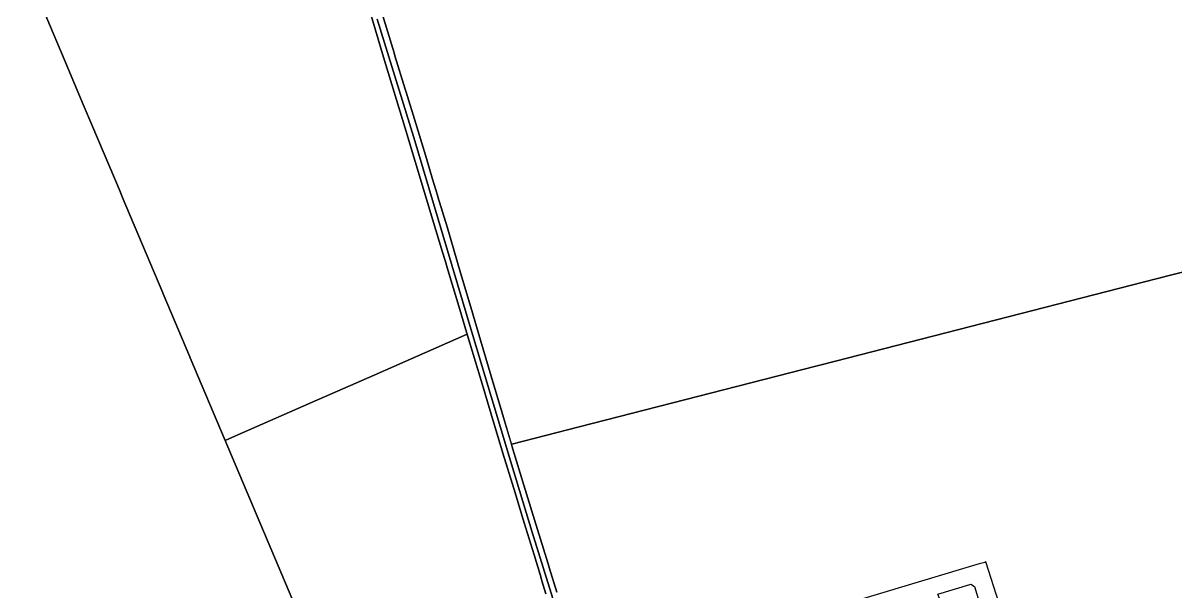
# Model space of a CAD drawing. Header units: metres. Extents: x 3 to 1005126, y 39 to 4383651.
# Drawn here: x 492421 to 493170, y 4357284 to 4357654 of the extents above; entities that cross this region are included whole.
import ezdxf

# ---------------------------------------------------------------- set-up
doc = ezdxf.new("R2010")
doc.units = ezdxf.units.M
doc.header["$MEASUREMENT"] = 0
doc.layers.add('TM_Llucmajor', color=7, linetype='Continuous')

msp = doc.modelspace()

# ---------------------------------------------------------------- linework, layer by layer
at = {"layer": 'TM_Llucmajor', "linetype": 'Continuous', "flags": 128}
for points in [[(492420.86, 4357693.74), (492447.59, 4357630.47), (492460.04, 4357601), (492466.19, 4357586.43), (492483.93, 4357544.43), (492484.18, 4357543.84), (492486.01, 4357539.51), (492487.69, 4357535.53), (492511.7, 4357478.68), (492512, 4357477.96), (492529.3, 4357437.03), (492529.57, 4357436.38), (492552.24, 4357382.7), (492623.5, 4357214.08)], [(492646.44, 4357661.02), (492655.23, 4357631.87), (492662.13, 4357609.13), (492668.98, 4357586.31), (492675.76, 4357564), (492683.18, 4357539.46), (492689.21, 4357519.43), (492693.59, 4357505.11), (492695.21, 4357499.74), (492697.08, 4357493.53), (492697.08, 4357493.53), (492704.85, 4357467.74), (492709.18, 4357453.19), (492709.18, 4357453.19), (492709.6, 4357451.75), (492709.57, 4357451.74), (492649.06, 4357425.18), (492608.41, 4357407.34), (492558.65, 4357385.51), (492552.24, 4357382.7), (492529.57, 4357436.38), (492529.3, 4357437.03), (492512, 4357477.96), (492511.7, 4357478.68), (492487.69, 4357535.53), (492486.01, 4357539.51), (492484.18, 4357543.84), (492483.93, 4357544.43), (492466.19, 4357586.43), (492460.04, 4357601), (492447.59, 4357630.47), (492420.86, 4357693.74)], [(492760.85, 4357282.96), (492758.23, 4357291.55), (492757.96, 4357292.41), (492757.01, 4357295.55), (492753.16, 4357308.3), (492746.77, 4357329.09), (492739.95, 4357351.38), (492732.89, 4357374.45), (492725.27, 4357399.88), (492718.69, 4357421.78), (492711.34, 4357445.9), (492709.18, 4357453.19), (492704.85, 4357467.74), (492697.08, 4357493.53), (492697.08, 4357493.53), (492695.21, 4357499.74), (492693.59, 4357505.11), (492689.21, 4357519.43), (492683.18, 4357539.46), (492675.76, 4357564), (492668.98, 4357586.31), (492662.13, 4357609.13), (492655.23, 4357631.87), (492646.44, 4357661.02)], [(493226.43, 4357505.35), (493157.55, 4357487.7), (492940.73, 4357432.15), (492937.2, 4357431.25), (492782.39, 4357391.59), (492738.59, 4357380.37), (492738.37, 4357380.31), (492732.07, 4357401.39), (492725.22, 4357424.43), (492718.29, 4357447.8), (492711.91, 4357469.27), (492705.34, 4357491.57), (492696.54, 4357521.59), (492690.57, 4357541.05), (492690.21, 4357542.24), (492687.13, 4357552.55), (492683.12, 4357566.01), (492676.21, 4357588.82), (492669.91, 4357609), (492669.29, 4357610.99), (492662.68, 4357632.66), (492662.1, 4357634.57), (492653.04, 4357664.44)], [(492653.04, 4357664.44), (492662.1, 4357634.57), (492662.68, 4357632.66), (492669.29, 4357610.99), (492669.91, 4357609), (492676.21, 4357588.82), (492683.12, 4357566.01), (492687.13, 4357552.55), (492690.21, 4357542.24), (492690.57, 4357541.05), (492696.54, 4357521.59), (492705.34, 4357491.57), (492711.91, 4357469.27), (492718.29, 4357447.8), (492725.22, 4357424.43), (492732.07, 4357401.39), (492739.38, 4357376.94), (492746.53, 4357353.54), (492753.41, 4357331), (492761.13, 4357305.86), (492762.85, 4357300.4), (492762.93, 4357300.16), (492768, 4357284.11)], [(492766.41, 4357276.44), (492751.68, 4357323.75), (492737.84, 4357369.53), (492712.58, 4357453.06), (492674.96, 4357579.55), (492651.12, 4357656.48)], [(492651.12, 4357656.48), (492674.96, 4357579.55), (492712.58, 4357453.06), (492737.84, 4357369.53), (492751.68, 4357323.75), (492766.41, 4357276.44)], [(492768, 4357284.11), (492762.93, 4357300.16), (492762.85, 4357300.4), (492761.13, 4357305.86), (492753.41, 4357331), (492746.53, 4357353.54), (492739.38, 4357376.94), (492738.37, 4357380.31), (492738.59, 4357380.37), (492738.59, 4357380.37), (492782.39, 4357391.59), (492937.2, 4357431.25), (492940.73, 4357432.15), (493157.55, 4357487.7), (493226.43, 4357505.35)], [(492623.5, 4357214.08), (492552.24, 4357382.7), (492558.65, 4357385.51), (492608.41, 4357407.34), (492649.06, 4357425.18), (492709.57, 4357451.74), (492709.6, 4357451.75), (492709.6, 4357451.75), (492711.34, 4357445.9), (492718.69, 4357421.78), (492725.27, 4357399.88), (492732.89, 4357374.45), (492739.95, 4357351.38), (492746.77, 4357329.09), (492753.16, 4357308.3), (492757.01, 4357295.55), (492757.96, 4357292.41), (492758.23, 4357291.55), (492760.85, 4357282.96)], [(493063.67, 4357250.99), (493046.89, 4357303.71), (493046.12, 4357303.47), (493043.33, 4357302.63), (493042.56, 4357302.41), (492932.18, 4357269.43)]]:
    msp.add_lwpolyline(points, dxfattribs=at)
msp.add_lwpolyline([(493039.36, 4357287.79), (493039.49, 4357287.7), (493042.56, 4357277.76), (493019.46, 4357270.62), (493016.59, 4357279.89), (493015.71, 4357282.73), (493036.39, 4357289.13), (493037.01, 4357289.32), (493037.15, 4357289.23), (493039.36, 4357287.79)], close=True, dxfattribs=at)

doc.saveas('drawing.dxf')
